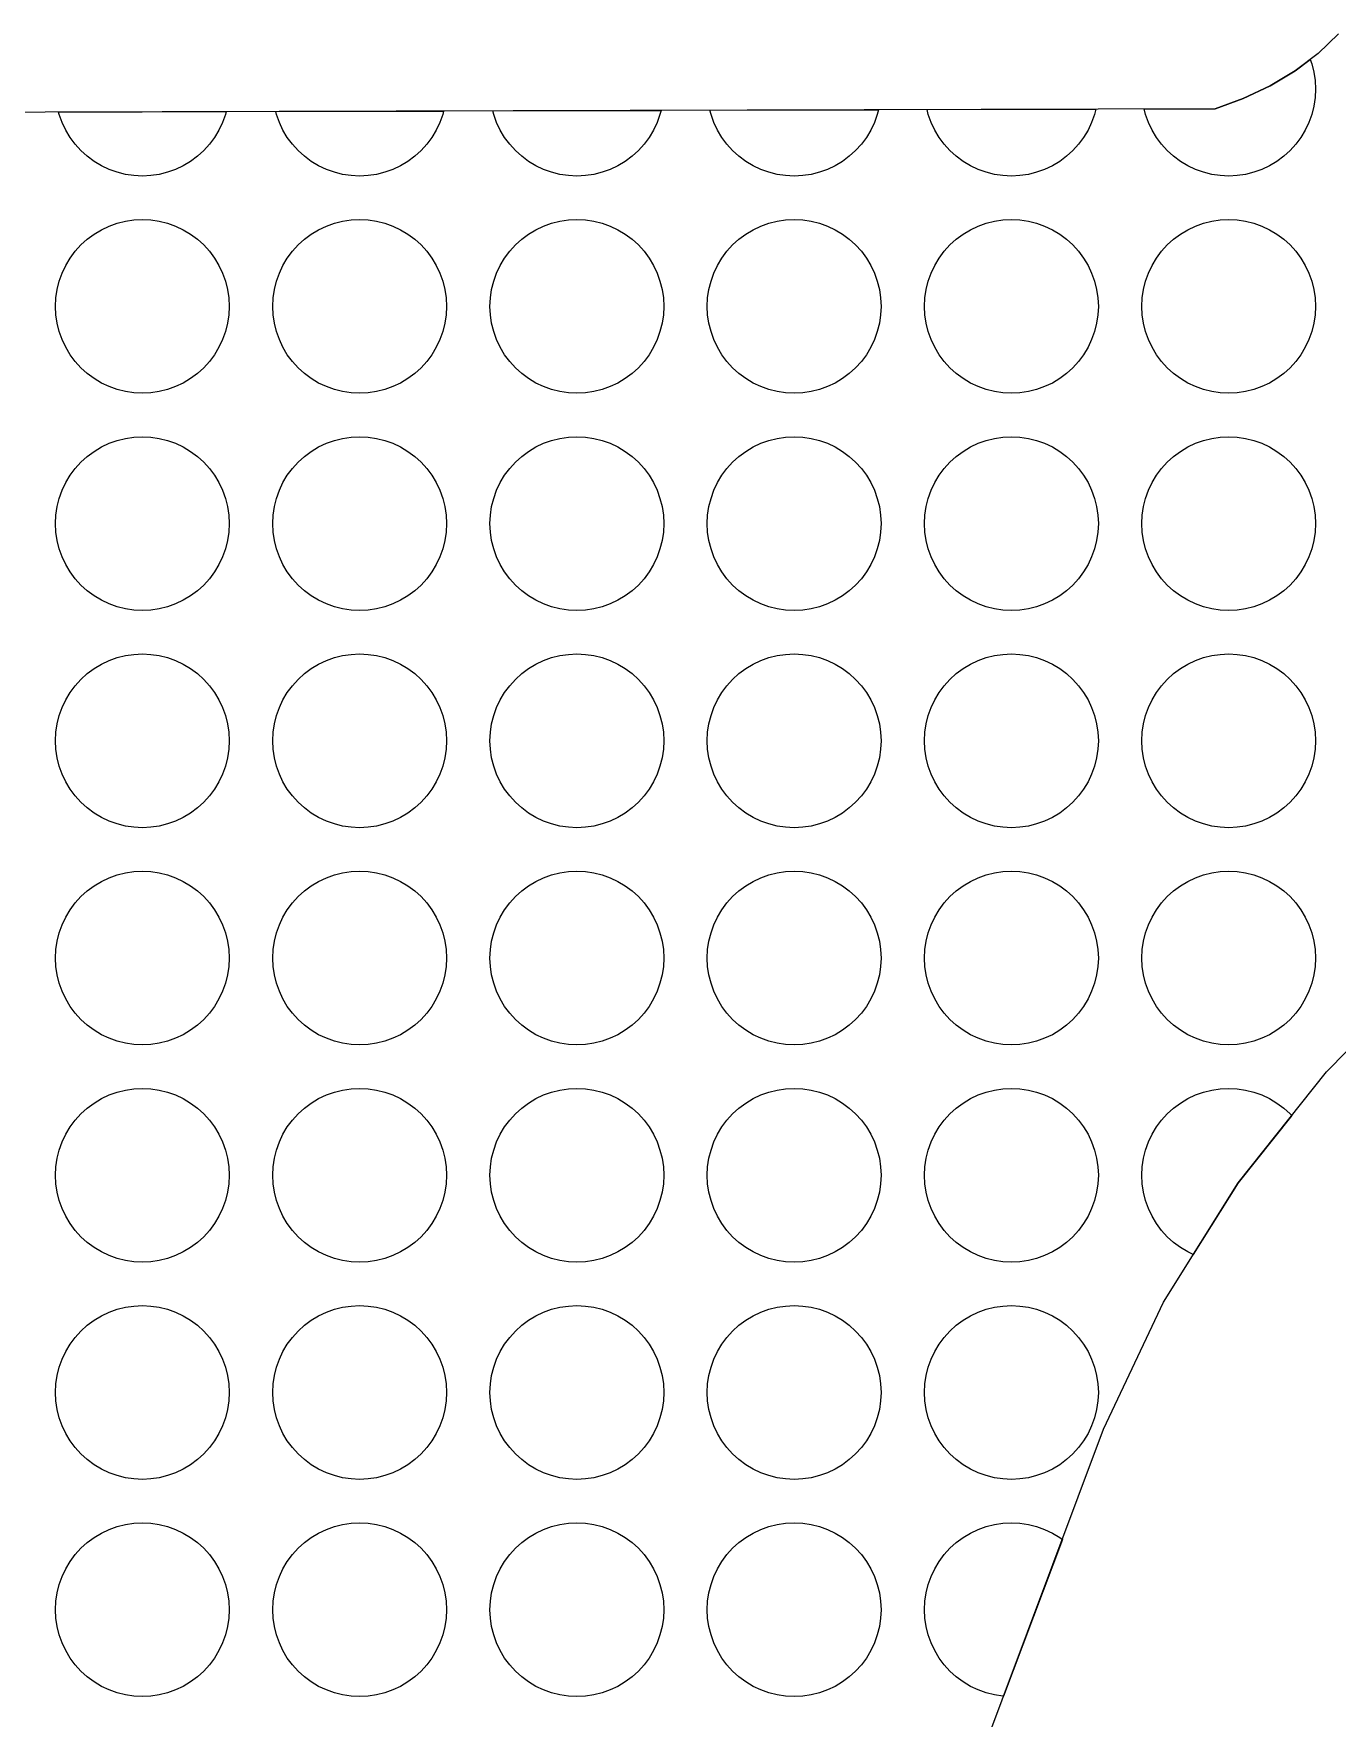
# Model space of a CAD drawing. Header units: millimetres. Extents: x 13 to 146, y -291 to -195.
# Drawn here: x 65.22 to 80.22, y -223.84 to -204.45 of the extents above; entities that cross this region are included whole.
import ezdxf

# ---------------------------------------------------------------- set-up
doc = ezdxf.new("R2010")
doc.units = ezdxf.units.MM
doc.layers.add('background', color=7, linetype='Continuous')
doc.layers.add('outline_2', color=3, linetype='Continuous')

msp = doc.modelspace()

# ---------------------------------------------------------------- linework, layer by layer
at = {"layer": 'background'}
for points in [[(78.81, -205.317), (79.133, -205.199), (79.442, -205.052), (79.731, -204.879), (79.904, -204.748), (79.922, -204.801), (79.946, -204.896), (79.961, -204.993), (79.966, -205.091), (79.961, -205.189), (79.946, -205.286), (79.922, -205.381), (79.889, -205.474), (79.847, -205.562), (79.797, -205.647), (79.739, -205.725), (79.673, -205.798), (79.6, -205.864), (79.521, -205.922), (79.437, -205.973), (79.348, -206.015), (79.256, -206.048), (79.161, -206.072), (79.064, -206.086), (78.966, -206.091), (78.868, -206.086), (78.77, -206.072), (78.675, -206.048), (78.583, -206.015), (78.494, -205.973), (78.41, -205.922), (78.331, -205.864), (78.258, -205.798), (78.193, -205.725), (78.134, -205.647), (78.084, -205.562), (78.042, -205.474), (78.009, -205.381), (77.993, -205.319)], [(77.438, -205.321), (77.422, -205.381), (77.389, -205.474), (77.347, -205.562), (77.297, -205.647), (77.239, -205.725), (77.173, -205.798), (77.1, -205.864), (77.021, -205.922), (76.937, -205.973), (76.848, -206.015), (76.756, -206.048), (76.661, -206.072), (76.564, -206.086), (76.466, -206.091), (76.368, -206.086), (76.27, -206.072), (76.175, -206.048), (76.083, -206.015), (75.994, -205.973), (75.91, -205.922), (75.831, -205.864), (75.758, -205.798), (75.693, -205.725), (75.634, -205.647), (75.584, -205.562), (75.542, -205.474), (75.509, -205.381), (75.495, -205.326)], [(67.43, -205.35), (67.422, -205.381), (67.389, -205.474), (67.347, -205.562), (67.297, -205.647), (67.239, -205.725), (67.173, -205.798), (67.1, -205.864), (67.021, -205.922), (66.937, -205.973), (66.848, -206.015), (66.756, -206.048), (66.661, -206.072), (66.564, -206.086), (66.466, -206.091), (66.368, -206.086), (66.27, -206.072), (66.175, -206.048), (66.083, -206.015), (65.994, -205.973), (65.91, -205.922), (65.831, -205.864), (65.758, -205.798), (65.693, -205.725), (65.634, -205.647), (65.584, -205.562), (65.542, -205.474), (65.509, -205.381), (65.502, -205.356)], [(69.932, -205.343), (69.922, -205.381), (69.889, -205.474), (69.847, -205.562), (69.797, -205.647), (69.739, -205.725), (69.673, -205.798), (69.6, -205.864), (69.521, -205.922), (69.437, -205.973), (69.348, -206.015), (69.256, -206.048), (69.161, -206.072), (69.064, -206.086), (68.966, -206.091), (68.868, -206.086), (68.77, -206.072), (68.675, -206.048), (68.583, -206.015), (68.494, -205.973), (68.41, -205.922), (68.331, -205.864), (68.258, -205.798), (68.193, -205.725), (68.134, -205.647), (68.084, -205.562), (68.042, -205.474), (68.009, -205.381), (68, -205.348)], [(72.434, -205.335), (72.422, -205.381), (72.389, -205.474), (72.347, -205.562), (72.297, -205.647), (72.239, -205.725), (72.173, -205.798), (72.1, -205.864), (72.021, -205.922), (71.937, -205.973), (71.848, -206.015), (71.756, -206.048), (71.661, -206.072), (71.564, -206.086), (71.466, -206.091), (71.368, -206.086), (71.27, -206.072), (71.175, -206.048), (71.083, -206.015), (70.994, -205.973), (70.91, -205.922), (70.831, -205.864), (70.758, -205.798), (70.693, -205.725), (70.634, -205.647), (70.584, -205.562), (70.542, -205.474), (70.509, -205.381), (70.499, -205.341)], [(74.936, -205.328), (74.922, -205.381), (74.889, -205.474), (74.847, -205.562), (74.797, -205.647), (74.739, -205.725), (74.673, -205.798), (74.6, -205.864), (74.521, -205.922), (74.437, -205.973), (74.348, -206.015), (74.256, -206.048), (74.161, -206.072), (74.064, -206.086), (73.966, -206.091), (73.868, -206.086), (73.77, -206.072), (73.675, -206.048), (73.583, -206.015), (73.494, -205.973), (73.41, -205.922), (73.331, -205.864), (73.258, -205.798), (73.193, -205.725), (73.134, -205.647), (73.084, -205.562), (73.042, -205.474), (73.009, -205.381), (72.997, -205.334)], [(67.466, -207.591), (67.461, -207.689), (67.446, -207.786), (67.422, -207.881), (67.389, -207.974), (67.347, -208.062), (67.297, -208.147), (67.239, -208.225), (67.173, -208.298), (67.1, -208.364), (67.021, -208.422), (66.937, -208.473), (66.848, -208.515), (66.756, -208.548), (66.661, -208.572), (66.564, -208.586), (66.466, -208.591), (66.368, -208.586), (66.27, -208.572), (66.175, -208.548), (66.083, -208.515), (65.994, -208.473), (65.91, -208.422), (65.831, -208.364), (65.758, -208.298), (65.693, -208.225), (65.634, -208.147), (65.584, -208.062), (65.542, -207.974), (65.509, -207.881), (65.485, -207.786), (65.47, -207.689), (65.466, -207.591), (65.47, -207.493), (65.485, -207.396), (65.509, -207.301), (65.542, -207.208), (65.584, -207.12), (65.634, -207.035), (65.693, -206.957), (65.758, -206.884), (65.831, -206.818), (65.91, -206.76), (65.994, -206.709), (66.083, -206.667), (66.175, -206.634), (66.27, -206.61), (66.368, -206.596), (66.466, -206.591), (66.564, -206.596), (66.661, -206.61), (66.756, -206.634), (66.848, -206.667), (66.937, -206.709), (67.021, -206.76), (67.1, -206.818), (67.173, -206.884), (67.239, -206.957), (67.297, -207.035), (67.347, -207.12), (67.389, -207.208), (67.422, -207.301), (67.446, -207.396), (67.461, -207.493)], [(69.966, -207.591), (69.961, -207.689), (69.946, -207.786), (69.922, -207.881), (69.889, -207.974), (69.847, -208.062), (69.797, -208.147), (69.739, -208.225), (69.673, -208.298), (69.6, -208.364), (69.521, -208.422), (69.437, -208.473), (69.348, -208.515), (69.256, -208.548), (69.161, -208.572), (69.064, -208.586), (68.966, -208.591), (68.868, -208.586), (68.77, -208.572), (68.675, -208.548), (68.583, -208.515), (68.494, -208.473), (68.41, -208.422), (68.331, -208.364), (68.258, -208.298), (68.193, -208.225), (68.134, -208.147), (68.084, -208.062), (68.042, -207.974), (68.009, -207.881), (67.985, -207.786), (67.97, -207.689), (67.966, -207.591), (67.97, -207.493), (67.985, -207.396), (68.009, -207.301), (68.042, -207.208), (68.084, -207.12), (68.134, -207.035), (68.193, -206.957), (68.258, -206.884), (68.331, -206.818), (68.41, -206.76), (68.494, -206.709), (68.583, -206.667), (68.675, -206.634), (68.77, -206.61), (68.868, -206.596), (68.966, -206.591), (69.064, -206.596), (69.161, -206.61), (69.256, -206.634), (69.348, -206.667), (69.437, -206.709), (69.521, -206.76), (69.6, -206.818), (69.673, -206.884), (69.739, -206.957), (69.797, -207.035), (69.847, -207.12), (69.889, -207.208), (69.922, -207.301), (69.946, -207.396), (69.961, -207.493)], [(72.466, -207.591), (72.461, -207.689), (72.446, -207.786), (72.422, -207.881), (72.389, -207.974), (72.347, -208.062), (72.297, -208.147), (72.239, -208.225), (72.173, -208.298), (72.1, -208.364), (72.021, -208.422), (71.937, -208.473), (71.848, -208.515), (71.756, -208.548), (71.661, -208.572), (71.564, -208.586), (71.466, -208.591), (71.368, -208.586), (71.27, -208.572), (71.175, -208.548), (71.083, -208.515), (70.994, -208.473), (70.91, -208.422), (70.831, -208.364), (70.758, -208.298), (70.693, -208.225), (70.634, -208.147), (70.584, -208.062), (70.542, -207.974), (70.509, -207.881), (70.485, -207.786), (70.47, -207.689), (70.466, -207.591), (70.47, -207.493), (70.485, -207.396), (70.509, -207.301), (70.542, -207.208), (70.584, -207.12), (70.634, -207.035), (70.693, -206.957), (70.758, -206.884), (70.831, -206.818), (70.91, -206.76), (70.994, -206.709), (71.083, -206.667), (71.175, -206.634), (71.27, -206.61), (71.368, -206.596), (71.466, -206.591), (71.564, -206.596), (71.661, -206.61), (71.756, -206.634), (71.848, -206.667), (71.937, -206.709), (72.021, -206.76), (72.1, -206.818), (72.173, -206.884), (72.239, -206.957), (72.297, -207.035), (72.347, -207.12), (72.389, -207.208), (72.422, -207.301), (72.446, -207.396), (72.461, -207.493)], [(74.966, -207.591), (74.961, -207.689), (74.946, -207.786), (74.922, -207.881), (74.889, -207.974), (74.847, -208.062), (74.797, -208.147), (74.739, -208.225), (74.673, -208.298), (74.6, -208.364), (74.521, -208.422), (74.437, -208.473), (74.348, -208.515), (74.256, -208.548), (74.161, -208.572), (74.064, -208.586), (73.966, -208.591), (73.868, -208.586), (73.77, -208.572), (73.675, -208.548), (73.583, -208.515), (73.494, -208.473), (73.41, -208.422), (73.331, -208.364), (73.258, -208.298), (73.193, -208.225), (73.134, -208.147), (73.084, -208.062), (73.042, -207.974), (73.009, -207.881), (72.985, -207.786), (72.97, -207.689), (72.966, -207.591), (72.97, -207.493), (72.985, -207.396), (73.009, -207.301), (73.042, -207.208), (73.084, -207.12), (73.134, -207.035), (73.193, -206.957), (73.258, -206.884), (73.331, -206.818), (73.41, -206.76), (73.494, -206.709), (73.583, -206.667), (73.675, -206.634), (73.77, -206.61), (73.868, -206.596), (73.966, -206.591), (74.064, -206.596), (74.161, -206.61), (74.256, -206.634), (74.348, -206.667), (74.437, -206.709), (74.521, -206.76), (74.6, -206.818), (74.673, -206.884), (74.739, -206.957), (74.797, -207.035), (74.847, -207.12), (74.889, -207.208), (74.922, -207.301), (74.946, -207.396), (74.961, -207.493)], [(77.466, -207.591), (77.461, -207.689), (77.446, -207.786), (77.422, -207.881), (77.389, -207.974), (77.347, -208.062), (77.297, -208.147), (77.239, -208.225), (77.173, -208.298), (77.1, -208.364), (77.021, -208.422), (76.937, -208.473), (76.848, -208.515), (76.756, -208.548), (76.661, -208.572), (76.564, -208.586), (76.466, -208.591), (76.368, -208.586), (76.27, -208.572), (76.175, -208.548), (76.083, -208.515), (75.994, -208.473), (75.91, -208.422), (75.831, -208.364), (75.758, -208.298), (75.693, -208.225), (75.634, -208.147), (75.584, -208.062), (75.542, -207.974), (75.509, -207.881), (75.485, -207.786), (75.47, -207.689), (75.466, -207.591), (75.47, -207.493), (75.485, -207.396), (75.509, -207.301), (75.542, -207.208), (75.584, -207.12), (75.634, -207.035), (75.693, -206.957), (75.758, -206.884), (75.831, -206.818), (75.91, -206.76), (75.994, -206.709), (76.083, -206.667), (76.175, -206.634), (76.27, -206.61), (76.368, -206.596), (76.466, -206.591), (76.564, -206.596), (76.661, -206.61), (76.756, -206.634), (76.848, -206.667), (76.937, -206.709), (77.021, -206.76), (77.1, -206.818), (77.173, -206.884), (77.239, -206.957), (77.297, -207.035), (77.347, -207.12), (77.389, -207.208), (77.422, -207.301), (77.446, -207.396), (77.461, -207.493)], [(79.966, -207.591), (79.961, -207.689), (79.946, -207.786), (79.922, -207.881), (79.889, -207.974), (79.847, -208.062), (79.797, -208.147), (79.739, -208.225), (79.673, -208.298), (79.6, -208.364), (79.521, -208.422), (79.437, -208.473), (79.348, -208.515), (79.256, -208.548), (79.161, -208.572), (79.064, -208.586), (78.966, -208.591), (78.868, -208.586), (78.77, -208.572), (78.675, -208.548), (78.583, -208.515), (78.494, -208.473), (78.41, -208.422), (78.331, -208.364), (78.258, -208.298), (78.193, -208.225), (78.134, -208.147), (78.084, -208.062), (78.042, -207.974), (78.009, -207.881), (77.985, -207.786), (77.97, -207.689), (77.966, -207.591), (77.97, -207.493), (77.985, -207.396), (78.009, -207.301), (78.042, -207.208), (78.084, -207.12), (78.134, -207.035), (78.193, -206.957), (78.258, -206.884), (78.331, -206.818), (78.41, -206.76), (78.494, -206.709), (78.583, -206.667), (78.675, -206.634), (78.77, -206.61), (78.868, -206.596), (78.966, -206.591), (79.064, -206.596), (79.161, -206.61), (79.256, -206.634), (79.348, -206.667), (79.437, -206.709), (79.521, -206.76), (79.6, -206.818), (79.673, -206.884), (79.739, -206.957), (79.797, -207.035), (79.847, -207.12), (79.889, -207.208), (79.922, -207.301), (79.946, -207.396), (79.961, -207.493)], [(67.466, -210.091), (67.461, -210.189), (67.446, -210.286), (67.422, -210.381), (67.389, -210.474), (67.347, -210.562), (67.297, -210.647), (67.239, -210.725), (67.173, -210.798), (67.1, -210.864), (67.021, -210.922), (66.937, -210.973), (66.848, -211.015), (66.756, -211.048), (66.661, -211.072), (66.564, -211.086), (66.466, -211.091), (66.368, -211.086), (66.27, -211.072), (66.175, -211.048), (66.083, -211.015), (65.994, -210.973), (65.91, -210.922), (65.831, -210.864), (65.758, -210.798), (65.693, -210.725), (65.634, -210.647), (65.584, -210.562), (65.542, -210.474), (65.509, -210.381), (65.485, -210.286), (65.47, -210.189), (65.466, -210.091), (65.47, -209.993), (65.485, -209.896), (65.509, -209.801), (65.542, -209.708), (65.584, -209.62), (65.634, -209.535), (65.693, -209.457), (65.758, -209.384), (65.831, -209.318), (65.91, -209.26), (65.994, -209.209), (66.083, -209.167), (66.175, -209.134), (66.27, -209.11), (66.368, -209.096), (66.466, -209.091), (66.564, -209.096), (66.661, -209.11), (66.756, -209.134), (66.848, -209.167), (66.937, -209.209), (67.021, -209.26), (67.1, -209.318), (67.173, -209.384), (67.239, -209.457), (67.297, -209.535), (67.347, -209.62), (67.389, -209.708), (67.422, -209.801), (67.446, -209.896), (67.461, -209.993)], [(69.966, -210.091), (69.961, -210.189), (69.946, -210.286), (69.922, -210.381), (69.889, -210.474), (69.847, -210.562), (69.797, -210.647), (69.739, -210.725), (69.673, -210.798), (69.6, -210.864), (69.521, -210.922), (69.437, -210.973), (69.348, -211.015), (69.256, -211.048), (69.161, -211.072), (69.064, -211.086), (68.966, -211.091), (68.868, -211.086), (68.77, -211.072), (68.675, -211.048), (68.583, -211.015), (68.494, -210.973), (68.41, -210.922), (68.331, -210.864), (68.258, -210.798), (68.193, -210.725), (68.134, -210.647), (68.084, -210.562), (68.042, -210.474), (68.009, -210.381), (67.985, -210.286), (67.97, -210.189), (67.966, -210.091), (67.97, -209.993), (67.985, -209.896), (68.009, -209.801), (68.042, -209.708), (68.084, -209.62), (68.134, -209.535), (68.193, -209.457), (68.258, -209.384), (68.331, -209.318), (68.41, -209.26), (68.494, -209.209), (68.583, -209.167), (68.675, -209.134), (68.77, -209.11), (68.868, -209.096), (68.966, -209.091), (69.064, -209.096), (69.161, -209.11), (69.256, -209.134), (69.348, -209.167), (69.437, -209.209), (69.521, -209.26), (69.6, -209.318), (69.673, -209.384), (69.739, -209.457), (69.797, -209.535), (69.847, -209.62), (69.889, -209.708), (69.922, -209.801), (69.946, -209.896), (69.961, -209.993)], [(72.466, -210.091), (72.461, -210.189), (72.446, -210.286), (72.422, -210.381), (72.389, -210.474), (72.347, -210.562), (72.297, -210.647), (72.239, -210.725), (72.173, -210.798), (72.1, -210.864), (72.021, -210.922), (71.937, -210.973), (71.848, -211.015), (71.756, -211.048), (71.661, -211.072), (71.564, -211.086), (71.466, -211.091), (71.368, -211.086), (71.27, -211.072), (71.175, -211.048), (71.083, -211.015), (70.994, -210.973), (70.91, -210.922), (70.831, -210.864), (70.758, -210.798), (70.693, -210.725), (70.634, -210.647), (70.584, -210.562), (70.542, -210.474), (70.509, -210.381), (70.485, -210.286), (70.47, -210.189), (70.466, -210.091), (70.47, -209.993), (70.485, -209.896), (70.509, -209.801), (70.542, -209.708), (70.584, -209.62), (70.634, -209.535), (70.693, -209.457), (70.758, -209.384), (70.831, -209.318), (70.91, -209.26), (70.994, -209.209), (71.083, -209.167), (71.175, -209.134), (71.27, -209.11), (71.368, -209.096), (71.466, -209.091), (71.564, -209.096), (71.661, -209.11), (71.756, -209.134), (71.848, -209.167), (71.937, -209.209), (72.021, -209.26), (72.1, -209.318), (72.173, -209.384), (72.239, -209.457), (72.297, -209.535), (72.347, -209.62), (72.389, -209.708), (72.422, -209.801), (72.446, -209.896), (72.461, -209.993)], [(74.966, -210.091), (74.961, -210.189), (74.946, -210.286), (74.922, -210.381), (74.889, -210.474), (74.847, -210.562), (74.797, -210.647), (74.739, -210.725), (74.673, -210.798), (74.6, -210.864), (74.521, -210.922), (74.437, -210.973), (74.348, -211.015), (74.256, -211.048), (74.161, -211.072), (74.064, -211.086), (73.966, -211.091), (73.868, -211.086), (73.77, -211.072), (73.675, -211.048), (73.583, -211.015), (73.494, -210.973), (73.41, -210.922), (73.331, -210.864), (73.258, -210.798), (73.193, -210.725), (73.134, -210.647), (73.084, -210.562), (73.042, -210.474), (73.009, -210.381), (72.985, -210.286), (72.97, -210.189), (72.966, -210.091), (72.97, -209.993), (72.985, -209.896), (73.009, -209.801), (73.042, -209.708), (73.084, -209.62), (73.134, -209.535), (73.193, -209.457), (73.258, -209.384), (73.331, -209.318), (73.41, -209.26), (73.494, -209.209), (73.583, -209.167), (73.675, -209.134), (73.77, -209.11), (73.868, -209.096), (73.966, -209.091), (74.064, -209.096), (74.161, -209.11), (74.256, -209.134), (74.348, -209.167), (74.437, -209.209), (74.521, -209.26), (74.6, -209.318), (74.673, -209.384), (74.739, -209.457), (74.797, -209.535), (74.847, -209.62), (74.889, -209.708), (74.922, -209.801), (74.946, -209.896), (74.961, -209.993)], [(77.466, -210.091), (77.461, -210.189), (77.446, -210.286), (77.422, -210.381), (77.389, -210.474), (77.347, -210.562), (77.297, -210.647), (77.239, -210.725), (77.173, -210.798), (77.1, -210.864), (77.021, -210.922), (76.937, -210.973), (76.848, -211.015), (76.756, -211.048), (76.661, -211.072), (76.564, -211.086), (76.466, -211.091), (76.368, -211.086), (76.27, -211.072), (76.175, -211.048), (76.083, -211.015), (75.994, -210.973), (75.91, -210.922), (75.831, -210.864), (75.758, -210.798), (75.693, -210.725), (75.634, -210.647), (75.584, -210.562), (75.542, -210.474), (75.509, -210.381), (75.485, -210.286), (75.47, -210.189), (75.466, -210.091), (75.47, -209.993), (75.485, -209.896), (75.509, -209.801), (75.542, -209.708), (75.584, -209.62), (75.634, -209.535), (75.693, -209.457), (75.758, -209.384), (75.831, -209.318), (75.91, -209.26), (75.994, -209.209), (76.083, -209.167), (76.175, -209.134), (76.27, -209.11), (76.368, -209.096), (76.466, -209.091), (76.564, -209.096), (76.661, -209.11), (76.756, -209.134), (76.848, -209.167), (76.937, -209.209), (77.021, -209.26), (77.1, -209.318), (77.173, -209.384), (77.239, -209.457), (77.297, -209.535), (77.347, -209.62), (77.389, -209.708), (77.422, -209.801), (77.446, -209.896), (77.461, -209.993)], [(79.966, -210.091), (79.961, -210.189), (79.946, -210.286), (79.922, -210.381), (79.889, -210.474), (79.847, -210.562), (79.797, -210.647), (79.739, -210.725), (79.673, -210.798), (79.6, -210.864), (79.521, -210.922), (79.437, -210.973), (79.348, -211.015), (79.256, -211.048), (79.161, -211.072), (79.064, -211.086), (78.966, -211.091), (78.868, -211.086), (78.77, -211.072), (78.675, -211.048), (78.583, -211.015), (78.494, -210.973), (78.41, -210.922), (78.331, -210.864), (78.258, -210.798), (78.193, -210.725), (78.134, -210.647), (78.084, -210.562), (78.042, -210.474), (78.009, -210.381), (77.985, -210.286), (77.97, -210.189), (77.966, -210.091), (77.97, -209.993), (77.985, -209.896), (78.009, -209.801), (78.042, -209.708), (78.084, -209.62), (78.134, -209.535), (78.193, -209.457), (78.258, -209.384), (78.331, -209.318), (78.41, -209.26), (78.494, -209.209), (78.583, -209.167), (78.675, -209.134), (78.77, -209.11), (78.868, -209.096), (78.966, -209.091), (79.064, -209.096), (79.161, -209.11), (79.256, -209.134), (79.348, -209.167), (79.437, -209.209), (79.521, -209.26), (79.6, -209.318), (79.673, -209.384), (79.739, -209.457), (79.797, -209.535), (79.847, -209.62), (79.889, -209.708), (79.922, -209.801), (79.946, -209.896), (79.961, -209.993)], [(67.466, -212.591), (67.461, -212.689), (67.446, -212.786), (67.422, -212.881), (67.389, -212.974), (67.347, -213.062), (67.297, -213.147), (67.239, -213.225), (67.173, -213.298), (67.1, -213.364), (67.021, -213.422), (66.937, -213.473), (66.848, -213.515), (66.756, -213.548), (66.661, -213.572), (66.564, -213.586), (66.466, -213.591), (66.368, -213.586), (66.27, -213.572), (66.175, -213.548), (66.083, -213.515), (65.994, -213.473), (65.91, -213.422), (65.831, -213.364), (65.758, -213.298), (65.693, -213.225), (65.634, -213.147), (65.584, -213.062), (65.542, -212.974), (65.509, -212.881), (65.485, -212.786), (65.47, -212.689), (65.466, -212.591), (65.47, -212.493), (65.485, -212.396), (65.509, -212.301), (65.542, -212.208), (65.584, -212.12), (65.634, -212.035), (65.693, -211.957), (65.758, -211.884), (65.831, -211.818), (65.91, -211.76), (65.994, -211.709), (66.083, -211.667), (66.175, -211.634), (66.27, -211.61), (66.368, -211.596), (66.466, -211.591), (66.564, -211.596), (66.661, -211.61), (66.756, -211.634), (66.848, -211.667), (66.937, -211.709), (67.021, -211.76), (67.1, -211.818), (67.173, -211.884), (67.239, -211.957), (67.297, -212.035), (67.347, -212.12), (67.389, -212.208), (67.422, -212.301), (67.446, -212.396), (67.461, -212.493)], [(69.966, -212.591), (69.961, -212.689), (69.946, -212.786), (69.922, -212.881), (69.889, -212.974), (69.847, -213.062), (69.797, -213.147), (69.739, -213.225), (69.673, -213.298), (69.6, -213.364), (69.521, -213.422), (69.437, -213.473), (69.348, -213.515), (69.256, -213.548), (69.161, -213.572), (69.064, -213.586), (68.966, -213.591), (68.868, -213.586), (68.77, -213.572), (68.675, -213.548), (68.583, -213.515), (68.494, -213.473), (68.41, -213.422), (68.331, -213.364), (68.258, -213.298), (68.193, -213.225), (68.134, -213.147), (68.084, -213.062), (68.042, -212.974), (68.009, -212.881), (67.985, -212.786), (67.97, -212.689), (67.966, -212.591), (67.97, -212.493), (67.985, -212.396), (68.009, -212.301), (68.042, -212.208), (68.084, -212.12), (68.134, -212.035), (68.193, -211.957), (68.258, -211.884), (68.331, -211.818), (68.41, -211.76), (68.494, -211.709), (68.583, -211.667), (68.675, -211.634), (68.77, -211.61), (68.868, -211.596), (68.966, -211.591), (69.064, -211.596), (69.161, -211.61), (69.256, -211.634), (69.348, -211.667), (69.437, -211.709), (69.521, -211.76), (69.6, -211.818), (69.673, -211.884), (69.739, -211.957), (69.797, -212.035), (69.847, -212.12), (69.889, -212.208), (69.922, -212.301), (69.946, -212.396), (69.961, -212.493)], [(72.466, -212.591), (72.461, -212.689), (72.446, -212.786), (72.422, -212.881), (72.389, -212.974), (72.347, -213.062), (72.297, -213.147), (72.239, -213.225), (72.173, -213.298), (72.1, -213.364), (72.021, -213.422), (71.937, -213.473), (71.848, -213.515), (71.756, -213.548), (71.661, -213.572), (71.564, -213.586), (71.466, -213.591), (71.368, -213.586), (71.27, -213.572), (71.175, -213.548), (71.083, -213.515), (70.994, -213.473), (70.91, -213.422), (70.831, -213.364), (70.758, -213.298), (70.693, -213.225), (70.634, -213.147), (70.584, -213.062), (70.542, -212.974), (70.509, -212.881), (70.485, -212.786), (70.47, -212.689), (70.466, -212.591), (70.47, -212.493), (70.485, -212.396), (70.509, -212.301), (70.542, -212.208), (70.584, -212.12), (70.634, -212.035), (70.693, -211.957), (70.758, -211.884), (70.831, -211.818), (70.91, -211.76), (70.994, -211.709), (71.083, -211.667), (71.175, -211.634), (71.27, -211.61), (71.368, -211.596), (71.466, -211.591), (71.564, -211.596), (71.661, -211.61), (71.756, -211.634), (71.848, -211.667), (71.937, -211.709), (72.021, -211.76), (72.1, -211.818), (72.173, -211.884), (72.239, -211.957), (72.297, -212.035), (72.347, -212.12), (72.389, -212.208), (72.422, -212.301), (72.446, -212.396), (72.461, -212.493)], [(74.966, -212.591), (74.961, -212.689), (74.946, -212.786), (74.922, -212.881), (74.889, -212.974), (74.847, -213.062), (74.797, -213.147), (74.739, -213.225), (74.673, -213.298), (74.6, -213.364), (74.521, -213.422), (74.437, -213.473), (74.348, -213.515), (74.256, -213.548), (74.161, -213.572), (74.064, -213.586), (73.966, -213.591), (73.868, -213.586), (73.77, -213.572), (73.675, -213.548), (73.583, -213.515), (73.494, -213.473), (73.41, -213.422), (73.331, -213.364), (73.258, -213.298), (73.193, -213.225), (73.134, -213.147), (73.084, -213.062), (73.042, -212.974), (73.009, -212.881), (72.985, -212.786), (72.97, -212.689), (72.966, -212.591), (72.97, -212.493), (72.985, -212.396), (73.009, -212.301), (73.042, -212.208), (73.084, -212.12), (73.134, -212.035), (73.193, -211.957), (73.258, -211.884), (73.331, -211.818), (73.41, -211.76), (73.494, -211.709), (73.583, -211.667), (73.675, -211.634), (73.77, -211.61), (73.868, -211.596), (73.966, -211.591), (74.064, -211.596), (74.161, -211.61), (74.256, -211.634), (74.348, -211.667), (74.437, -211.709), (74.521, -211.76), (74.6, -211.818), (74.673, -211.884), (74.739, -211.957), (74.797, -212.035), (74.847, -212.12), (74.889, -212.208), (74.922, -212.301), (74.946, -212.396), (74.961, -212.493)], [(77.466, -212.591), (77.461, -212.689), (77.446, -212.786), (77.422, -212.881), (77.389, -212.974), (77.347, -213.062), (77.297, -213.147), (77.239, -213.225), (77.173, -213.298), (77.1, -213.364), (77.021, -213.422), (76.937, -213.473), (76.848, -213.515), (76.756, -213.548), (76.661, -213.572), (76.564, -213.586), (76.466, -213.591), (76.368, -213.586), (76.27, -213.572), (76.175, -213.548), (76.083, -213.515), (75.994, -213.473), (75.91, -213.422), (75.831, -213.364), (75.758, -213.298), (75.693, -213.225), (75.634, -213.147), (75.584, -213.062), (75.542, -212.974), (75.509, -212.881), (75.485, -212.786), (75.47, -212.689), (75.466, -212.591), (75.47, -212.493), (75.485, -212.396), (75.509, -212.301), (75.542, -212.208), (75.584, -212.12), (75.634, -212.035), (75.693, -211.957), (75.758, -211.884), (75.831, -211.818), (75.91, -211.76), (75.994, -211.709), (76.083, -211.667), (76.175, -211.634), (76.27, -211.61), (76.368, -211.596), (76.466, -211.591), (76.564, -211.596), (76.661, -211.61), (76.756, -211.634), (76.848, -211.667), (76.937, -211.709), (77.021, -211.76), (77.1, -211.818), (77.173, -211.884), (77.239, -211.957), (77.297, -212.035), (77.347, -212.12), (77.389, -212.208), (77.422, -212.301), (77.446, -212.396), (77.461, -212.493)], [(79.966, -212.591), (79.961, -212.689), (79.946, -212.786), (79.922, -212.881), (79.889, -212.974), (79.847, -213.062), (79.797, -213.147), (79.739, -213.225), (79.673, -213.298), (79.6, -213.364), (79.521, -213.422), (79.437, -213.473), (79.348, -213.515), (79.256, -213.548), (79.161, -213.572), (79.064, -213.586), (78.966, -213.591), (78.868, -213.586), (78.77, -213.572), (78.675, -213.548), (78.583, -213.515), (78.494, -213.473), (78.41, -213.422), (78.331, -213.364), (78.258, -213.298), (78.193, -213.225), (78.134, -213.147), (78.084, -213.062), (78.042, -212.974), (78.009, -212.881), (77.985, -212.786), (77.97, -212.689), (77.966, -212.591), (77.97, -212.493), (77.985, -212.396), (78.009, -212.301), (78.042, -212.208), (78.084, -212.12), (78.134, -212.035), (78.193, -211.957), (78.258, -211.884), (78.331, -211.818), (78.41, -211.76), (78.494, -211.709), (78.583, -211.667), (78.675, -211.634), (78.77, -211.61), (78.868, -211.596), (78.966, -211.591), (79.064, -211.596), (79.161, -211.61), (79.256, -211.634), (79.348, -211.667), (79.437, -211.709), (79.521, -211.76), (79.6, -211.818), (79.673, -211.884), (79.739, -211.957), (79.797, -212.035), (79.847, -212.12), (79.889, -212.208), (79.922, -212.301), (79.946, -212.396), (79.961, -212.493)], [(67.466, -215.091), (67.461, -215.189), (67.446, -215.286), (67.422, -215.381), (67.389, -215.474), (67.347, -215.562), (67.297, -215.647), (67.239, -215.725), (67.173, -215.798), (67.1, -215.864), (67.021, -215.922), (66.937, -215.973), (66.848, -216.015), (66.756, -216.048), (66.661, -216.072), (66.564, -216.086), (66.466, -216.091), (66.368, -216.086), (66.27, -216.072), (66.175, -216.048), (66.083, -216.015), (65.994, -215.973), (65.91, -215.922), (65.831, -215.864), (65.758, -215.798), (65.693, -215.725), (65.634, -215.647), (65.584, -215.562), (65.542, -215.474), (65.509, -215.381), (65.485, -215.286), (65.47, -215.189), (65.466, -215.091), (65.47, -214.993), (65.485, -214.896), (65.509, -214.801), (65.542, -214.708), (65.584, -214.62), (65.634, -214.535), (65.693, -214.457), (65.758, -214.384), (65.831, -214.318), (65.91, -214.26), (65.994, -214.209), (66.083, -214.167), (66.175, -214.134), (66.27, -214.11), (66.368, -214.096), (66.466, -214.091), (66.564, -214.096), (66.661, -214.11), (66.756, -214.134), (66.848, -214.167), (66.937, -214.209), (67.021, -214.26), (67.1, -214.318), (67.173, -214.384), (67.239, -214.457), (67.297, -214.535), (67.347, -214.62), (67.389, -214.708), (67.422, -214.801), (67.446, -214.896), (67.461, -214.993)], [(69.966, -215.091), (69.961, -215.189), (69.946, -215.286), (69.922, -215.381), (69.889, -215.474), (69.847, -215.562), (69.797, -215.647), (69.739, -215.725), (69.673, -215.798), (69.6, -215.864), (69.521, -215.922), (69.437, -215.973), (69.348, -216.015), (69.256, -216.048), (69.161, -216.072), (69.064, -216.086), (68.966, -216.091), (68.868, -216.086), (68.77, -216.072), (68.675, -216.048), (68.583, -216.015), (68.494, -215.973), (68.41, -215.922), (68.331, -215.864), (68.258, -215.798), (68.193, -215.725), (68.134, -215.647), (68.084, -215.562), (68.042, -215.474), (68.009, -215.381), (67.985, -215.286), (67.97, -215.189), (67.966, -215.091), (67.97, -214.993), (67.985, -214.896), (68.009, -214.801), (68.042, -214.708), (68.084, -214.62), (68.134, -214.535), (68.193, -214.457), (68.258, -214.384), (68.331, -214.318), (68.41, -214.26), (68.494, -214.209), (68.583, -214.167), (68.675, -214.134), (68.77, -214.11), (68.868, -214.096), (68.966, -214.091), (69.064, -214.096), (69.161, -214.11), (69.256, -214.134), (69.348, -214.167), (69.437, -214.209), (69.521, -214.26), (69.6, -214.318), (69.673, -214.384), (69.739, -214.457), (69.797, -214.535), (69.847, -214.62), (69.889, -214.708), (69.922, -214.801), (69.946, -214.896), (69.961, -214.993)], [(72.466, -215.091), (72.461, -215.189), (72.446, -215.286), (72.422, -215.381), (72.389, -215.474), (72.347, -215.562), (72.297, -215.647), (72.239, -215.725), (72.173, -215.798), (72.1, -215.864), (72.021, -215.922), (71.937, -215.973), (71.848, -216.015), (71.756, -216.048), (71.661, -216.072), (71.564, -216.086), (71.466, -216.091), (71.368, -216.086), (71.27, -216.072), (71.175, -216.048), (71.083, -216.015), (70.994, -215.973), (70.91, -215.922), (70.831, -215.864), (70.758, -215.798), (70.693, -215.725), (70.634, -215.647), (70.584, -215.562), (70.542, -215.474), (70.509, -215.381), (70.485, -215.286), (70.47, -215.189), (70.466, -215.091), (70.47, -214.993), (70.485, -214.896), (70.509, -214.801), (70.542, -214.708), (70.584, -214.62), (70.634, -214.535), (70.693, -214.457), (70.758, -214.384), (70.831, -214.318), (70.91, -214.26), (70.994, -214.209), (71.083, -214.167), (71.175, -214.134), (71.27, -214.11), (71.368, -214.096), (71.466, -214.091), (71.564, -214.096), (71.661, -214.11), (71.756, -214.134), (71.848, -214.167), (71.937, -214.209), (72.021, -214.26), (72.1, -214.318), (72.173, -214.384), (72.239, -214.457), (72.297, -214.535), (72.347, -214.62), (72.389, -214.708), (72.422, -214.801), (72.446, -214.896), (72.461, -214.993)], [(74.966, -215.091), (74.961, -215.189), (74.946, -215.286), (74.922, -215.381), (74.889, -215.474), (74.847, -215.562), (74.797, -215.647), (74.739, -215.725), (74.673, -215.798), (74.6, -215.864), (74.521, -215.922), (74.437, -215.973), (74.348, -216.015), (74.256, -216.048), (74.161, -216.072), (74.064, -216.086), (73.966, -216.091), (73.868, -216.086), (73.77, -216.072), (73.675, -216.048), (73.583, -216.015), (73.494, -215.973), (73.41, -215.922), (73.331, -215.864), (73.258, -215.798), (73.193, -215.725), (73.134, -215.647), (73.084, -215.562), (73.042, -215.474), (73.009, -215.381), (72.985, -215.286), (72.97, -215.189), (72.966, -215.091), (72.97, -214.993), (72.985, -214.896), (73.009, -214.801), (73.042, -214.708), (73.084, -214.62), (73.134, -214.535), (73.193, -214.457), (73.258, -214.384), (73.331, -214.318), (73.41, -214.26), (73.494, -214.209), (73.583, -214.167), (73.675, -214.134), (73.77, -214.11), (73.868, -214.096), (73.966, -214.091), (74.064, -214.096), (74.161, -214.11), (74.256, -214.134), (74.348, -214.167), (74.437, -214.209), (74.521, -214.26), (74.6, -214.318), (74.673, -214.384), (74.739, -214.457), (74.797, -214.535), (74.847, -214.62), (74.889, -214.708), (74.922, -214.801), (74.946, -214.896), (74.961, -214.993)], [(77.466, -215.091), (77.461, -215.189), (77.446, -215.286), (77.422, -215.381), (77.389, -215.474), (77.347, -215.562), (77.297, -215.647), (77.239, -215.725), (77.173, -215.798), (77.1, -215.864), (77.021, -215.922), (76.937, -215.973), (76.848, -216.015), (76.756, -216.048), (76.661, -216.072), (76.564, -216.086), (76.466, -216.091), (76.368, -216.086), (76.27, -216.072), (76.175, -216.048), (76.083, -216.015), (75.994, -215.973), (75.91, -215.922), (75.831, -215.864), (75.758, -215.798), (75.693, -215.725), (75.634, -215.647), (75.584, -215.562), (75.542, -215.474), (75.509, -215.381), (75.485, -215.286), (75.47, -215.189), (75.466, -215.091), (75.47, -214.993), (75.485, -214.896), (75.509, -214.801), (75.542, -214.708), (75.584, -214.62), (75.634, -214.535), (75.693, -214.457), (75.758, -214.384), (75.831, -214.318), (75.91, -214.26), (75.994, -214.209), (76.083, -214.167), (76.175, -214.134), (76.27, -214.11), (76.368, -214.096), (76.466, -214.091), (76.564, -214.096), (76.661, -214.11), (76.756, -214.134), (76.848, -214.167), (76.937, -214.209), (77.021, -214.26), (77.1, -214.318), (77.173, -214.384), (77.239, -214.457), (77.297, -214.535), (77.347, -214.62), (77.389, -214.708), (77.422, -214.801), (77.446, -214.896), (77.461, -214.993)], [(79.966, -215.091), (79.961, -215.189), (79.946, -215.286), (79.922, -215.381), (79.889, -215.474), (79.847, -215.562), (79.797, -215.647), (79.739, -215.725), (79.673, -215.798), (79.6, -215.864), (79.521, -215.922), (79.437, -215.973), (79.348, -216.015), (79.256, -216.048), (79.161, -216.072), (79.064, -216.086), (78.966, -216.091), (78.868, -216.086), (78.77, -216.072), (78.675, -216.048), (78.583, -216.015), (78.494, -215.973), (78.41, -215.922), (78.331, -215.864), (78.258, -215.798), (78.193, -215.725), (78.134, -215.647), (78.084, -215.562), (78.042, -215.474), (78.009, -215.381), (77.985, -215.286), (77.97, -215.189), (77.966, -215.091), (77.97, -214.993), (77.985, -214.896), (78.009, -214.801), (78.042, -214.708), (78.084, -214.62), (78.134, -214.535), (78.193, -214.457), (78.258, -214.384), (78.331, -214.318), (78.41, -214.26), (78.494, -214.209), (78.583, -214.167), (78.675, -214.134), (78.77, -214.11), (78.868, -214.096), (78.966, -214.091), (79.064, -214.096), (79.161, -214.11), (79.256, -214.134), (79.348, -214.167), (79.437, -214.209), (79.521, -214.26), (79.6, -214.318), (79.673, -214.384), (79.739, -214.457), (79.797, -214.535), (79.847, -214.62), (79.889, -214.708), (79.922, -214.801), (79.946, -214.896), (79.961, -214.993)], [(67.466, -217.591), (67.461, -217.689), (67.446, -217.786), (67.422, -217.881), (67.389, -217.974), (67.347, -218.062), (67.297, -218.147), (67.239, -218.225), (67.173, -218.298), (67.1, -218.364), (67.021, -218.422), (66.937, -218.473), (66.848, -218.515), (66.756, -218.548), (66.661, -218.572), (66.564, -218.586), (66.466, -218.591), (66.368, -218.586), (66.27, -218.572), (66.175, -218.548), (66.083, -218.515), (65.994, -218.473), (65.91, -218.422), (65.831, -218.364), (65.758, -218.298), (65.693, -218.225), (65.634, -218.147), (65.584, -218.062), (65.542, -217.974), (65.509, -217.881), (65.485, -217.786), (65.47, -217.689), (65.466, -217.591), (65.47, -217.493), (65.485, -217.396), (65.509, -217.301), (65.542, -217.208), (65.584, -217.12), (65.634, -217.035), (65.693, -216.957), (65.758, -216.884), (65.831, -216.818), (65.91, -216.76), (65.994, -216.709), (66.083, -216.667), (66.175, -216.634), (66.27, -216.61), (66.368, -216.596), (66.466, -216.591), (66.564, -216.596), (66.661, -216.61), (66.756, -216.634), (66.848, -216.667), (66.937, -216.709), (67.021, -216.76), (67.1, -216.818), (67.173, -216.884), (67.239, -216.957), (67.297, -217.035), (67.347, -217.12), (67.389, -217.208), (67.422, -217.301), (67.446, -217.396), (67.461, -217.493)], [(69.966, -217.591), (69.961, -217.689), (69.946, -217.786), (69.922, -217.881), (69.889, -217.974), (69.847, -218.062), (69.797, -218.147), (69.739, -218.225), (69.673, -218.298), (69.6, -218.364), (69.521, -218.422), (69.437, -218.473), (69.348, -218.515), (69.256, -218.548), (69.161, -218.572), (69.064, -218.586), (68.966, -218.591), (68.868, -218.586), (68.77, -218.572), (68.675, -218.548), (68.583, -218.515), (68.494, -218.473), (68.41, -218.422), (68.331, -218.364), (68.258, -218.298), (68.193, -218.225), (68.134, -218.147), (68.084, -218.062), (68.042, -217.974), (68.009, -217.881), (67.985, -217.786), (67.97, -217.689), (67.966, -217.591), (67.97, -217.493), (67.985, -217.396), (68.009, -217.301), (68.042, -217.208), (68.084, -217.12), (68.134, -217.035), (68.193, -216.957), (68.258, -216.884), (68.331, -216.818), (68.41, -216.76), (68.494, -216.709), (68.583, -216.667), (68.675, -216.634), (68.77, -216.61), (68.868, -216.596), (68.966, -216.591), (69.064, -216.596), (69.161, -216.61), (69.256, -216.634), (69.348, -216.667), (69.437, -216.709), (69.521, -216.76), (69.6, -216.818), (69.673, -216.884), (69.739, -216.957), (69.797, -217.035), (69.847, -217.12), (69.889, -217.208), (69.922, -217.301), (69.946, -217.396), (69.961, -217.493)], [(72.466, -217.591), (72.461, -217.689), (72.446, -217.786), (72.422, -217.881), (72.389, -217.974), (72.347, -218.062), (72.297, -218.147), (72.239, -218.225), (72.173, -218.298), (72.1, -218.364), (72.021, -218.422), (71.937, -218.473), (71.848, -218.515), (71.756, -218.548), (71.661, -218.572), (71.564, -218.586), (71.466, -218.591), (71.368, -218.586), (71.27, -218.572), (71.175, -218.548), (71.083, -218.515), (70.994, -218.473), (70.91, -218.422), (70.831, -218.364), (70.758, -218.298), (70.693, -218.225), (70.634, -218.147), (70.584, -218.062), (70.542, -217.974), (70.509, -217.881), (70.485, -217.786), (70.47, -217.689), (70.466, -217.591), (70.47, -217.493), (70.485, -217.396), (70.509, -217.301), (70.542, -217.208), (70.584, -217.12), (70.634, -217.035), (70.693, -216.957), (70.758, -216.884), (70.831, -216.818), (70.91, -216.76), (70.994, -216.709), (71.083, -216.667), (71.175, -216.634), (71.27, -216.61), (71.368, -216.596), (71.466, -216.591), (71.564, -216.596), (71.661, -216.61), (71.756, -216.634), (71.848, -216.667), (71.937, -216.709), (72.021, -216.76), (72.1, -216.818), (72.173, -216.884), (72.239, -216.957), (72.297, -217.035), (72.347, -217.12), (72.389, -217.208), (72.422, -217.301), (72.446, -217.396), (72.461, -217.493)], [(74.966, -217.591), (74.961, -217.689), (74.946, -217.786), (74.922, -217.881), (74.889, -217.974), (74.847, -218.062), (74.797, -218.147), (74.739, -218.225), (74.673, -218.298), (74.6, -218.364), (74.521, -218.422), (74.437, -218.473), (74.348, -218.515), (74.256, -218.548), (74.161, -218.572), (74.064, -218.586), (73.966, -218.591), (73.868, -218.586), (73.77, -218.572), (73.675, -218.548), (73.583, -218.515), (73.494, -218.473), (73.41, -218.422), (73.331, -218.364), (73.258, -218.298), (73.193, -218.225), (73.134, -218.147), (73.084, -218.062), (73.042, -217.974), (73.009, -217.881), (72.985, -217.786), (72.97, -217.689), (72.966, -217.591), (72.97, -217.493), (72.985, -217.396), (73.009, -217.301), (73.042, -217.208), (73.084, -217.12), (73.134, -217.035), (73.193, -216.957), (73.258, -216.884), (73.331, -216.818), (73.41, -216.76), (73.494, -216.709), (73.583, -216.667), (73.675, -216.634), (73.77, -216.61), (73.868, -216.596), (73.966, -216.591), (74.064, -216.596), (74.161, -216.61), (74.256, -216.634), (74.348, -216.667), (74.437, -216.709), (74.521, -216.76), (74.6, -216.818), (74.673, -216.884), (74.739, -216.957), (74.797, -217.035), (74.847, -217.12), (74.889, -217.208), (74.922, -217.301), (74.946, -217.396), (74.961, -217.493)], [(77.466, -217.591), (77.461, -217.689), (77.446, -217.786), (77.422, -217.881), (77.389, -217.974), (77.347, -218.062), (77.297, -218.147), (77.239, -218.225), (77.173, -218.298), (77.1, -218.364), (77.021, -218.422), (76.937, -218.473), (76.848, -218.515), (76.756, -218.548), (76.661, -218.572), (76.564, -218.586), (76.466, -218.591), (76.368, -218.586), (76.27, -218.572), (76.175, -218.548), (76.083, -218.515), (75.994, -218.473), (75.91, -218.422), (75.831, -218.364), (75.758, -218.298), (75.693, -218.225), (75.634, -218.147), (75.584, -218.062), (75.542, -217.974), (75.509, -217.881), (75.485, -217.786), (75.47, -217.689), (75.466, -217.591), (75.47, -217.493), (75.485, -217.396), (75.509, -217.301), (75.542, -217.208), (75.584, -217.12), (75.634, -217.035), (75.693, -216.957), (75.758, -216.884), (75.831, -216.818), (75.91, -216.76), (75.994, -216.709), (76.083, -216.667), (76.175, -216.634), (76.27, -216.61), (76.368, -216.596), (76.466, -216.591), (76.564, -216.596), (76.661, -216.61), (76.756, -216.634), (76.848, -216.667), (76.937, -216.709), (77.021, -216.76), (77.1, -216.818), (77.173, -216.884), (77.239, -216.957), (77.297, -217.035), (77.347, -217.12), (77.389, -217.208), (77.422, -217.301), (77.446, -217.396), (77.461, -217.493)], [(79.073, -217.68), (78.558, -218.503), (78.494, -218.473), (78.41, -218.422), (78.331, -218.364), (78.258, -218.298), (78.193, -218.225), (78.134, -218.147), (78.084, -218.062), (78.042, -217.974), (78.009, -217.881), (77.985, -217.786), (77.97, -217.689), (77.966, -217.591), (77.97, -217.493), (77.985, -217.396), (78.009, -217.301), (78.042, -217.208), (78.084, -217.12), (78.134, -217.035), (78.193, -216.957), (78.258, -216.884), (78.331, -216.818), (78.41, -216.76), (78.494, -216.709), (78.583, -216.667), (78.675, -216.634), (78.77, -216.61), (78.868, -216.596), (78.966, -216.591), (79.064, -216.596), (79.161, -216.61), (79.256, -216.634), (79.348, -216.667), (79.437, -216.709), (79.521, -216.76), (79.6, -216.818), (79.673, -216.884), (79.691, -216.904)], [(67.466, -220.091), (67.461, -220.189), (67.446, -220.286), (67.422, -220.381), (67.389, -220.474), (67.347, -220.562), (67.297, -220.647), (67.239, -220.725), (67.173, -220.798), (67.1, -220.864), (67.021, -220.922), (66.937, -220.973), (66.848, -221.015), (66.756, -221.048), (66.661, -221.072), (66.564, -221.086), (66.466, -221.091), (66.368, -221.086), (66.27, -221.072), (66.175, -221.048), (66.083, -221.015), (65.994, -220.973), (65.91, -220.922), (65.831, -220.864), (65.758, -220.798), (65.693, -220.725), (65.634, -220.647), (65.584, -220.562), (65.542, -220.474), (65.509, -220.381), (65.485, -220.286), (65.47, -220.189), (65.466, -220.091), (65.47, -219.993), (65.485, -219.896), (65.509, -219.801), (65.542, -219.708), (65.584, -219.62), (65.634, -219.535), (65.693, -219.457), (65.758, -219.384), (65.831, -219.318), (65.91, -219.26), (65.994, -219.209), (66.083, -219.167), (66.175, -219.134), (66.27, -219.11), (66.368, -219.096), (66.466, -219.091), (66.564, -219.096), (66.661, -219.11), (66.756, -219.134), (66.848, -219.167), (66.937, -219.209), (67.021, -219.26), (67.1, -219.318), (67.173, -219.384), (67.239, -219.457), (67.297, -219.535), (67.347, -219.62), (67.389, -219.708), (67.422, -219.801), (67.446, -219.896), (67.461, -219.993)], [(69.966, -220.091), (69.961, -220.189), (69.946, -220.286), (69.922, -220.381), (69.889, -220.474), (69.847, -220.562), (69.797, -220.647), (69.739, -220.725), (69.673, -220.798), (69.6, -220.864), (69.521, -220.922), (69.437, -220.973), (69.348, -221.015), (69.256, -221.048), (69.161, -221.072), (69.064, -221.086), (68.966, -221.091), (68.868, -221.086), (68.77, -221.072), (68.675, -221.048), (68.583, -221.015), (68.494, -220.973), (68.41, -220.922), (68.331, -220.864), (68.258, -220.798), (68.193, -220.725), (68.134, -220.647), (68.084, -220.562), (68.042, -220.474), (68.009, -220.381), (67.985, -220.286), (67.97, -220.189), (67.966, -220.091), (67.97, -219.993), (67.985, -219.896), (68.009, -219.801), (68.042, -219.708), (68.084, -219.62), (68.134, -219.535), (68.193, -219.457), (68.258, -219.384), (68.331, -219.318), (68.41, -219.26), (68.494, -219.209), (68.583, -219.167), (68.675, -219.134), (68.77, -219.11), (68.868, -219.096), (68.966, -219.091), (69.064, -219.096), (69.161, -219.11), (69.256, -219.134), (69.348, -219.167), (69.437, -219.209), (69.521, -219.26), (69.6, -219.318), (69.673, -219.384), (69.739, -219.457), (69.797, -219.535), (69.847, -219.62), (69.889, -219.708), (69.922, -219.801), (69.946, -219.896), (69.961, -219.993)], [(72.466, -220.091), (72.461, -220.189), (72.446, -220.286), (72.422, -220.381), (72.389, -220.474), (72.347, -220.562), (72.297, -220.647), (72.239, -220.725), (72.173, -220.798), (72.1, -220.864), (72.021, -220.922), (71.937, -220.973), (71.848, -221.015), (71.756, -221.048), (71.661, -221.072), (71.564, -221.086), (71.466, -221.091), (71.368, -221.086), (71.27, -221.072), (71.175, -221.048), (71.083, -221.015), (70.994, -220.973), (70.91, -220.922), (70.831, -220.864), (70.758, -220.798), (70.693, -220.725), (70.634, -220.647), (70.584, -220.562), (70.542, -220.474), (70.509, -220.381), (70.485, -220.286), (70.47, -220.189), (70.466, -220.091), (70.47, -219.993), (70.485, -219.896), (70.509, -219.801), (70.542, -219.708), (70.584, -219.62), (70.634, -219.535), (70.693, -219.457), (70.758, -219.384), (70.831, -219.318), (70.91, -219.26), (70.994, -219.209), (71.083, -219.167), (71.175, -219.134), (71.27, -219.11), (71.368, -219.096), (71.466, -219.091), (71.564, -219.096), (71.661, -219.11), (71.756, -219.134), (71.848, -219.167), (71.937, -219.209), (72.021, -219.26), (72.1, -219.318), (72.173, -219.384), (72.239, -219.457), (72.297, -219.535), (72.347, -219.62), (72.389, -219.708), (72.422, -219.801), (72.446, -219.896), (72.461, -219.993)], [(74.966, -220.091), (74.961, -220.189), (74.946, -220.286), (74.922, -220.381), (74.889, -220.474), (74.847, -220.562), (74.797, -220.647), (74.739, -220.725), (74.673, -220.798), (74.6, -220.864), (74.521, -220.922), (74.437, -220.973), (74.348, -221.015), (74.256, -221.048), (74.161, -221.072), (74.064, -221.086), (73.966, -221.091), (73.868, -221.086), (73.77, -221.072), (73.675, -221.048), (73.583, -221.015), (73.494, -220.973), (73.41, -220.922), (73.331, -220.864), (73.258, -220.798), (73.193, -220.725), (73.134, -220.647), (73.084, -220.562), (73.042, -220.474), (73.009, -220.381), (72.985, -220.286), (72.97, -220.189), (72.966, -220.091), (72.97, -219.993), (72.985, -219.896), (73.009, -219.801), (73.042, -219.708), (73.084, -219.62), (73.134, -219.535), (73.193, -219.457), (73.258, -219.384), (73.331, -219.318), (73.41, -219.26), (73.494, -219.209), (73.583, -219.167), (73.675, -219.134), (73.77, -219.11), (73.868, -219.096), (73.966, -219.091), (74.064, -219.096), (74.161, -219.11), (74.256, -219.134), (74.348, -219.167), (74.437, -219.209), (74.521, -219.26), (74.6, -219.318), (74.673, -219.384), (74.739, -219.457), (74.797, -219.535), (74.847, -219.62), (74.889, -219.708), (74.922, -219.801), (74.946, -219.896), (74.961, -219.993)], [(77.466, -220.091), (77.461, -220.189), (77.446, -220.286), (77.422, -220.381), (77.389, -220.474), (77.347, -220.562), (77.297, -220.647), (77.239, -220.725), (77.173, -220.798), (77.1, -220.864), (77.021, -220.922), (76.937, -220.973), (76.848, -221.015), (76.756, -221.048), (76.661, -221.072), (76.564, -221.086), (76.466, -221.091), (76.368, -221.086), (76.27, -221.072), (76.175, -221.048), (76.083, -221.015), (75.994, -220.973), (75.91, -220.922), (75.831, -220.864), (75.758, -220.798), (75.693, -220.725), (75.634, -220.647), (75.584, -220.562), (75.542, -220.474), (75.509, -220.381), (75.485, -220.286), (75.47, -220.189), (75.466, -220.091), (75.47, -219.993), (75.485, -219.896), (75.509, -219.801), (75.542, -219.708), (75.584, -219.62), (75.634, -219.535), (75.693, -219.457), (75.758, -219.384), (75.831, -219.318), (75.91, -219.26), (75.994, -219.209), (76.083, -219.167), (76.175, -219.134), (76.27, -219.11), (76.368, -219.096), (76.466, -219.091), (76.564, -219.096), (76.661, -219.11), (76.756, -219.134), (76.848, -219.167), (76.937, -219.209), (77.021, -219.26), (77.1, -219.318), (77.173, -219.384), (77.239, -219.457), (77.297, -219.535), (77.347, -219.62), (77.389, -219.708), (77.422, -219.801), (77.446, -219.896), (77.461, -219.993)], [(67.466, -222.591), (67.461, -222.689), (67.446, -222.786), (67.422, -222.881), (67.389, -222.974), (67.347, -223.062), (67.297, -223.147), (67.239, -223.225), (67.173, -223.298), (67.1, -223.364), (67.021, -223.422), (66.937, -223.473), (66.848, -223.515), (66.756, -223.548), (66.661, -223.572), (66.564, -223.586), (66.466, -223.591), (66.368, -223.586), (66.27, -223.572), (66.175, -223.548), (66.083, -223.515), (65.994, -223.473), (65.91, -223.422), (65.831, -223.364), (65.758, -223.298), (65.693, -223.225), (65.634, -223.147), (65.584, -223.062), (65.542, -222.974), (65.509, -222.881), (65.485, -222.786), (65.47, -222.689), (65.466, -222.591), (65.47, -222.493), (65.485, -222.396), (65.509, -222.301), (65.542, -222.208), (65.584, -222.12), (65.634, -222.035), (65.693, -221.957), (65.758, -221.884), (65.831, -221.818), (65.91, -221.76), (65.994, -221.709), (66.083, -221.667), (66.175, -221.634), (66.27, -221.61), (66.368, -221.596), (66.466, -221.591), (66.564, -221.596), (66.661, -221.61), (66.756, -221.634), (66.848, -221.667), (66.937, -221.709), (67.021, -221.76), (67.1, -221.818), (67.173, -221.884), (67.239, -221.957), (67.297, -222.035), (67.347, -222.12), (67.389, -222.208), (67.422, -222.301), (67.446, -222.396), (67.461, -222.493)], [(69.966, -222.591), (69.961, -222.689), (69.946, -222.786), (69.922, -222.881), (69.889, -222.974), (69.847, -223.062), (69.797, -223.147), (69.739, -223.225), (69.673, -223.298), (69.6, -223.364), (69.521, -223.422), (69.437, -223.473), (69.348, -223.515), (69.256, -223.548), (69.161, -223.572), (69.064, -223.586), (68.966, -223.591), (68.868, -223.586), (68.77, -223.572), (68.675, -223.548), (68.583, -223.515), (68.494, -223.473), (68.41, -223.422), (68.331, -223.364), (68.258, -223.298), (68.193, -223.225), (68.134, -223.147), (68.084, -223.062), (68.042, -222.974), (68.009, -222.881), (67.985, -222.786), (67.97, -222.689), (67.966, -222.591), (67.97, -222.493), (67.985, -222.396), (68.009, -222.301), (68.042, -222.208), (68.084, -222.12), (68.134, -222.035), (68.193, -221.957), (68.258, -221.884), (68.331, -221.818), (68.41, -221.76), (68.494, -221.709), (68.583, -221.667), (68.675, -221.634), (68.77, -221.61), (68.868, -221.596), (68.966, -221.591), (69.064, -221.596), (69.161, -221.61), (69.256, -221.634), (69.348, -221.667), (69.437, -221.709), (69.521, -221.76), (69.6, -221.818), (69.673, -221.884), (69.739, -221.957), (69.797, -222.035), (69.847, -222.12), (69.889, -222.208), (69.922, -222.301), (69.946, -222.396), (69.961, -222.493)], [(72.466, -222.591), (72.461, -222.689), (72.446, -222.786), (72.422, -222.881), (72.389, -222.974), (72.347, -223.062), (72.297, -223.147), (72.239, -223.225), (72.173, -223.298), (72.1, -223.364), (72.021, -223.422), (71.937, -223.473), (71.848, -223.515), (71.756, -223.548), (71.661, -223.572), (71.564, -223.586), (71.466, -223.591), (71.368, -223.586), (71.27, -223.572), (71.175, -223.548), (71.083, -223.515), (70.994, -223.473), (70.91, -223.422), (70.831, -223.364), (70.758, -223.298), (70.693, -223.225), (70.634, -223.147), (70.584, -223.062), (70.542, -222.974), (70.509, -222.881), (70.485, -222.786), (70.47, -222.689), (70.466, -222.591), (70.47, -222.493), (70.485, -222.396), (70.509, -222.301), (70.542, -222.208), (70.584, -222.12), (70.634, -222.035), (70.693, -221.957), (70.758, -221.884), (70.831, -221.818), (70.91, -221.76), (70.994, -221.709), (71.083, -221.667), (71.175, -221.634), (71.27, -221.61), (71.368, -221.596), (71.466, -221.591), (71.564, -221.596), (71.661, -221.61), (71.756, -221.634), (71.848, -221.667), (71.937, -221.709), (72.021, -221.76), (72.1, -221.818), (72.173, -221.884), (72.239, -221.957), (72.297, -222.035), (72.347, -222.12), (72.389, -222.208), (72.422, -222.301), (72.446, -222.396), (72.461, -222.493)], [(74.966, -222.591), (74.961, -222.689), (74.946, -222.786), (74.922, -222.881), (74.889, -222.974), (74.847, -223.062), (74.797, -223.147), (74.739, -223.225), (74.673, -223.298), (74.6, -223.364), (74.521, -223.422), (74.437, -223.473), (74.348, -223.515), (74.256, -223.548), (74.161, -223.572), (74.064, -223.586), (73.966, -223.591), (73.868, -223.586), (73.77, -223.572), (73.675, -223.548), (73.583, -223.515), (73.494, -223.473), (73.41, -223.422), (73.331, -223.364), (73.258, -223.298), (73.193, -223.225), (73.134, -223.147), (73.084, -223.062), (73.042, -222.974), (73.009, -222.881), (72.985, -222.786), (72.97, -222.689), (72.966, -222.591), (72.97, -222.493), (72.985, -222.396), (73.009, -222.301), (73.042, -222.208), (73.084, -222.12), (73.134, -222.035), (73.193, -221.957), (73.258, -221.884), (73.331, -221.818), (73.41, -221.76), (73.494, -221.709), (73.583, -221.667), (73.675, -221.634), (73.77, -221.61), (73.868, -221.596), (73.966, -221.591), (74.064, -221.596), (74.161, -221.61), (74.256, -221.634), (74.348, -221.667), (74.437, -221.709), (74.521, -221.76), (74.6, -221.818), (74.673, -221.884), (74.739, -221.957), (74.797, -222.035), (74.847, -222.12), (74.889, -222.208), (74.922, -222.301), (74.946, -222.396), (74.961, -222.493)], [(76.376, -223.587), (76.368, -223.586), (76.27, -223.572), (76.175, -223.548), (76.083, -223.515), (75.994, -223.473), (75.91, -223.422), (75.831, -223.364), (75.758, -223.298), (75.693, -223.225), (75.634, -223.147), (75.584, -223.062), (75.542, -222.974), (75.509, -222.881), (75.485, -222.786), (75.47, -222.689), (75.466, -222.591), (75.47, -222.493), (75.485, -222.396), (75.509, -222.301), (75.542, -222.208), (75.584, -222.12), (75.634, -222.035), (75.693, -221.957), (75.758, -221.884), (75.831, -221.818), (75.91, -221.76), (75.994, -221.709), (76.083, -221.667), (76.175, -221.634), (76.27, -221.61), (76.368, -221.596), (76.466, -221.591), (76.564, -221.596), (76.661, -221.61), (76.756, -221.634), (76.848, -221.667), (76.937, -221.709), (77.021, -221.76), (77.052, -221.782)]]:
    msp.add_lwpolyline(points, close=True, dxfattribs=at)
at = {"layer": 'outline_2'}
for points in [[(80.23, -204.453), (79.995, -204.679), (79.731, -204.879), (79.442, -205.052), (79.133, -205.199), (78.81, -205.317), (45.151, -205.415)], [(52.338, -287.794), (77.527, -220.514), (78.215, -219.051), (79.073, -217.68), (80.093, -216.399), (81.268, -215.202)]]:
    msp.add_lwpolyline(points, dxfattribs=at)

doc.saveas('drawing.dxf')
